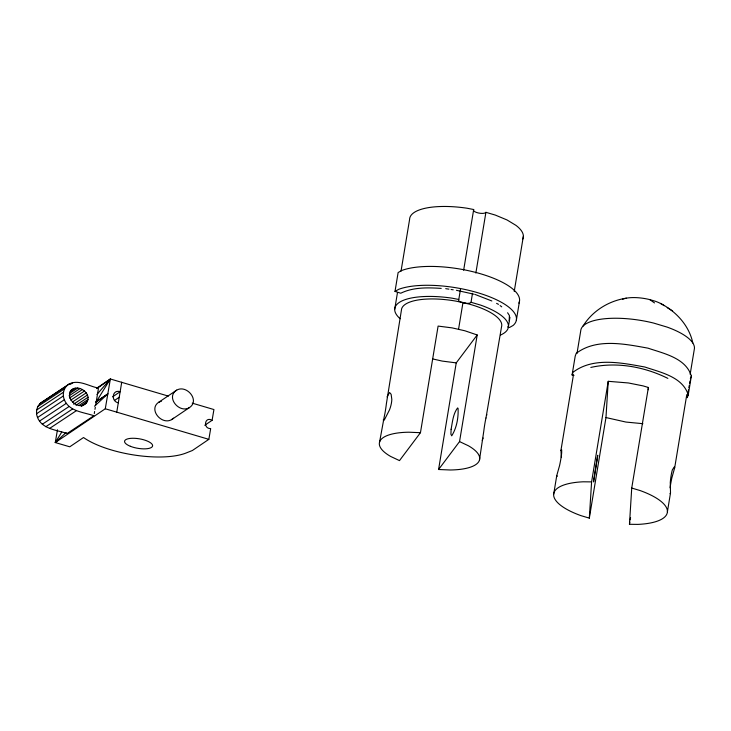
<?xml version="1.0" encoding="UTF-8"?>
<svg xmlns="http://www.w3.org/2000/svg" width="731" height="731" viewBox="0 0 731 731"><rect width="100%" height="100%" fill="white"/><g stroke="black" fill="none" stroke-linecap="round" stroke-linejoin="round"><path stroke-width="1.1" d="M561.371 457.487L560.942 450.36L573.442 374.866M69.546 383.784C63.844 386.726 61.916 394.036 64.337 399.756C69.107 411.526 83.636 412.156 93.915 415.738L67.115 433.501C56.835 429.919 42.307 429.298 37.537 417.529C35.115 411.8 37.043 404.499 42.745 401.557L69.546 383.784C79.149 379.325 89.109 386.425 98.493 388.079M73.246 388.983C62.455 395.8 77.696 411.571 86.094 403.274C93.595 394.356 78.007 382.532 70.468 390.82M509.16 320.717L509.416 315.545L507.597 312.749M591.589 481.893L583.146 481.802A57.566 19.499 9.4 0 0 581.035 515.666L589.323 518.133L591.589 481.893L608.238 381.308L628.395 382.962L643.079 385.895L648.379 387.476L648.242 389.742M589.323 518.133L605.972 417.556L608.238 381.308M631.73 488.052L640.018 490.528A57.566 19.499 9.4 0 1 637.898 524.392L629.464 524.301L631.73 488.052L648.379 387.476M461.489 302.351L456.573 301.236A50.795 17.206 9.4 0 0 401.639 308.802L386.407 403.585A14.638 1.206 -82.3 0 1 384.204 416.917L379.581 442.072M479.454 460.128L483.767 431.308A14.638 1.206 -82.3 0 1 485.978 417.986M94.272 413.609L94.619 411.48M94.975 409.351L95.322 407.222M95.679 405.093L98.319 389.139M192.235 403.146L213.927 409.552L212.1 420.307C204.625 415.857 202.743 428.878 210.683 428.594L208.847 439.34L116.759 412.147L121.73 382.167M441.222 288.398C427.69 287.53 413.234 287.119 400.771 293.222L395.005 291.404L398.121 272.544L401.803 270.47A65.013 22.021 9.4 0 1 478.394 273.156A65.013 22.021 9.4 0 1 518.891 303.173M394.703 309.359L397.49 292.491M401.036 271.128L409.598 219.401A57.566 19.499 9.4 0 1 466.945 208.207L473.688 209.523A6.369 2.156 9.4 0 0 478.238 212.949A6.369 2.156 9.4 0 0 485.914 212.319L495.316 215.078L507.022 219.958L515.967 225.376A57.566 19.499 9.4 0 1 522.574 239.32M420.453 432.697L408.876 432.213A50.795 17.206 9.4 0 0 390.674 456.455L399.491 460.612L420.453 432.697L438.107 326.081L452.16 327.89L464.916 330.787L477.197 334.972L459.543 441.588L438.582 469.503L450.168 469.987A50.795 17.206 9.4 0 0 468.361 445.746L459.543 441.588M500.607 334.999A57.566 19.499 9.4 0 0 480.422 305.037L471.02 302.278A6.369 2.156 9.4 0 1 466.734 303.356L460.393 301.903A6.369 2.156 9.4 0 1 458.794 299.482L460.475 289.357M463.637 270.242L473.688 209.523M458.538 329.343L462.951 302.689L461.754 302.46M438.582 469.503L456.235 362.887L477.197 334.972M471.02 302.278L472.509 293.286M475.863 273.047L485.914 212.319M485.978 417.986L501.521 326.858A50.795 17.206 9.4 0 0 469.329 304.133L465.428 303.246M508.456 326.3L509.946 317.309M514.231 291.441L523.35 236.341M516.36 320.196L519.476 301.336M574.027 375.332L572.09 374.948L575.215 356.098L576.22 353.356C596.459 337.978 624.859 343.99 648.013 348.166C663.73 353.475 685.97 358.016 691.352 376.072L688.236 394.932L687.222 397.664L687.78 394.338M553.659 494.366L556.775 475.506L559.599 465.473A13.45 1.215 -78.7 0 0 561.673 452.9L561.691 449.876L560.942 450.36M576.987 353.457L580.716 330.924A57.566 19.499 9.4 0 1 653.477 323.029L667.074 327.086A57.566 19.499 9.4 0 1 694.45 348.385L690.155 374.299M629.464 524.301L629.83 522.062M630.204 519.832L630.57 517.594M667.394 511.828L670.51 492.968L670.281 482.469A13.45 2.083 -83.8 0 1 672.356 469.896L674.229 466.99L674.676 467.822L671.862 477.864A13.45 1.215 -78.7 0 0 670.08 487.833M674.676 467.822L686.802 394.585M688.145 392.118L688.511 389.897M688.876 387.677L689.251 385.465M689.616 383.245L689.982 381.025M208.847 439.34L192.372 450.515L185.491 453.238A61.386 20.861 9.6 0 1 83.526 437.522L69.756 446.805L55.273 442.538L57.457 429.764M61.751 432.058L55.273 442.538L105.282 408.775L110.363 378.987L168.358 396.101M572.09 374.948L573.095 372.216C593.334 356.829 621.734 362.85 644.888 367.026C660.605 372.335 682.845 376.876 688.236 394.932M690.347 378.804L691.352 376.072M387.046 396.906L389.568 392.501L391.122 394.292L391.825 399.418A14.657 5.839 -71.6 0 1 389.504 409.863L384.442 419.758L383.72 420.352L383.227 419.987M482.195 440.29L483.136 437.997M670.053 493.663L670.51 492.968M582.972 326.154C592.384 310.949 608.795 300.743 626.412 298.175M96.958 394.457L110.363 378.987L96.474 388.362M55.273 442.538L66.119 432.496M94.482 406.235L107.822 393.881L95.642 402.059M159.02 402.059C147.854 408.976 161.45 425.497 171.602 419.631L189.238 407.724C200.404 400.798 186.816 384.278 176.664 390.144L159.02 402.059L161.432 401.2M176.664 390.144C165.498 397.061 179.095 413.582 189.238 407.724M171.602 419.631L173.585 418.178M96.848 388.609L110.363 378.987L96.209 401.904L107.822 393.881M112.62 396.832L120.149 391.706C112.044 388.974 110.719 401.593 118.312 402.772M114.529 400.442L119.235 397.244M204.762 425.268L212.1 420.307M39.821 403.695L66.622 385.931M70.313 384.369L73.091 382.523M37.738 406.582L64.538 388.81M36.623 410.009L63.423 392.236M36.55 413.737L63.35 395.974M69.829 391.898L75.375 388.225M69.418 393.561L77.733 388.051M69.079 395.827L80.172 388.472M37.537 417.529L64.337 399.756M69.573 398.039L82.512 389.459M70.733 400.131L84.595 390.948M39.501 421.111L66.302 403.348M72.424 402.013L86.285 392.83M42.325 424.245L69.125 406.482M73.612 404.17L87.473 394.978M76.051 405.212L88.058 397.253M45.806 426.721L72.607 408.958M78.774 405.614L88.022 399.491M80.885 405.833L87.354 401.547M81.479 406.335L86.094 403.274M49.708 428.366L76.508 410.603M395.005 291.404L398.678 289.33A65.013 22.021 9.4 0 1 480.422 293.542A65.013 22.021 9.4 0 1 513.153 325.432L509.47 327.515L507.552 326.903M42.745 401.557L44.518 400.926M590.812 367.437C616.535 361.598 644.44 366.715 667.86 378.384M642.878 423.688L625.955 422.061L605.972 417.556M456.235 362.887L442.173 361.077L432.606 358.903M445.709 288.663L448.925 289.156M451.073 289.485L453.22 289.805M456.436 290.298L474.136 294.246M458.794 299.482L452.05 298.166A57.566 19.499 9.4 0 0 400.14 318.734M462.951 302.689L465.053 303.219M105.282 408.775L116.759 412.147M622.483 299.299A24.342 8.242 9.4 0 1 649.768 299.6L655.515 301.318A24.342 8.242 9.4 0 1 664.132 305.695M475.168 294.492L491.844 300.98M496.596 303.374L498.487 304.334M660.413 303.392C676.038 311.351 689.141 325.523 692.833 343.022M667.248 307.632L672.621 310.958M649.768 299.6L654.51 302.936M486.453 414.541L486.956 414.916M500.105 305.585L501.731 306.837M556.775 475.506L557.232 476.338M593.572 481.153L593.572 481.921L597.739 455.249L593.572 481.153M451.109 429.28L450.908 434.205L451.712 435.822C456.692 427.973 458.556 417.575 458.072 408.318L457.56 407.971C453.074 413.92 452.462 422.107 451.109 429.28M130.374 446.294A14.218 4.815 9.6 0 0 152.551 446.138A14.218 4.815 9.6 0 0 132.795 438.262A14.218 4.815 9.6 0 0 130.374 446.294"/></g></svg>
